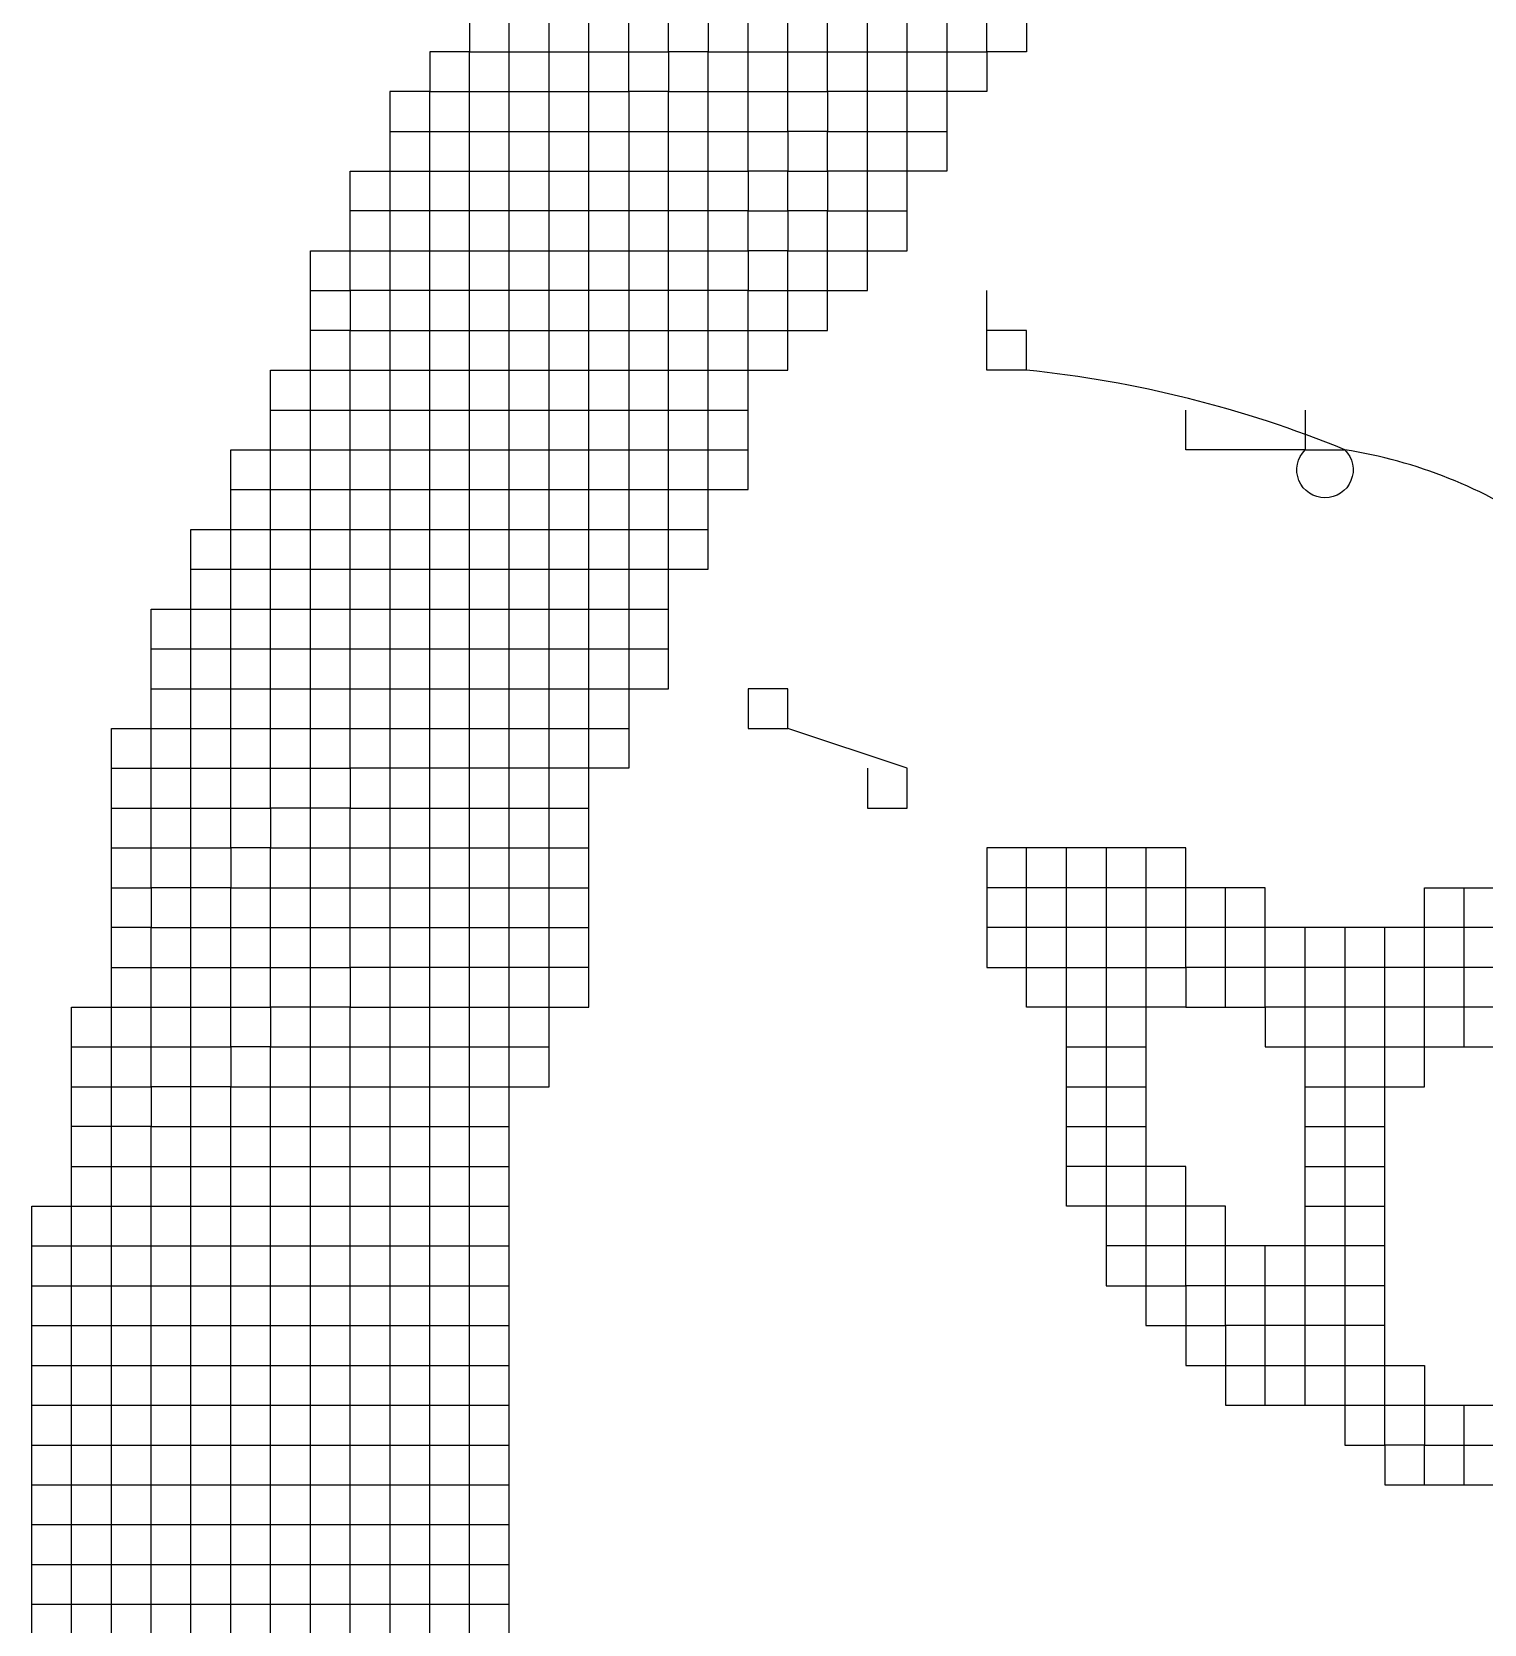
# Model space of a CAD drawing. Header units: millimetres. Extents: x 0 to 841, y 0 to 594.
# Drawn here: x 743.709 to 748.226, y 109.684 to 114.634 of the extents above; entities that cross this region are included whole.
import ezdxf
from ezdxf.enums import TextEntityAlignment as Align

# ---------------------------------------------------------------- set-up
doc = ezdxf.new("R2010")
doc.units = ezdxf.units.MM
doc.layers.add('TEXT', color=255, linetype='Continuous')
doc.styles.add('ECL', font='SIMFANG_2312.TTF', dxfattribs={"width": 0.7, "height": 3})

# ---------------------------------------------------------------- blocks, each defined once
blk = doc.blocks.new('*U34')
at = {"color": 32, "linetype": 'Continuous'}
for points in [[(-29.8155, 8.434), (-29.8155, 8.2855), (-29.964, 8.2855), (-29.964, 8.137), (-30.1125, 8.137), (-30.1125, 7.9885), (-30.1125, 7.84), (-30.1125, 7.6915), (-30.1125, 7.543), (-30.1125, 7.3945), (-30.1125, 7.246), (-30.1125, 7.0975), (-30.1125, 6.949), (-30.1125, 6.8005), (-30.1125, 6.652), (-30.1125, 6.5035), (-30.1125, 6.355), (-30.1125, 6.2065), (-30.1125, 6.058), (-30.1125, 5.9095), (-30.1125, 5.761), (-30.1125, 5.6125), (-30.1125, 5.464), (-30.1125, 5.3155), (-30.1125, 5.167), (-30.1125, 5.0185), (-30.1125, 4.87), (-30.1125, 4.7215), (-30.1125, 4.573), (-30.1125, 4.4245), (-30.1125, 4.276), (-30.1125, 4.1275), (-30.1125, 3.979), (-30.1125, 3.8305), (-30.1125, 3.682), (-30.1125, 3.5335), (-30.1125, 3.385), (-30.1125, 3.2365), (-30.1125, 3.088), (-30.1125, 2.9395), (-30.1125, 2.791), (-30.1125, 2.6425), (-30.1125, 2.494), (-30.1125, 2.3455)], [(-31.449, 3.8305), (-31.3005, 3.8305), (-31.152, 3.8305), (-31.0035, 3.8305), (-31.0035, 3.979), (-30.855, 3.979), (-30.7065, 3.979), (-30.7065, 4.1275), (-30.558, 4.1275), (-30.558, 4.276), (-30.4095, 4.276), (-30.261, 4.276), (-30.261, 4.4245), (-30.1125, 4.4245), (-29.964, 4.4245), (-29.8155, 4.4245), (-29.667, 4.4245), (-29.5185, 4.4245), (-29.5185, 4.573), (-29.5185, 4.7215), (-29.5185, 4.87), (-29.5185, 5.0185), (-29.5185, 5.167), (-29.5185, 5.3155), (-29.5185, 5.464), (-29.5185, 5.6125), (-29.5185, 5.761), (-29.5185, 5.9095), (-29.5185, 6.058), (-29.5185, 6.2065), (-29.5185, 6.355), (-29.5185, 6.5035), (-29.5185, 6.652), (-29.5185, 6.8005), (-29.5185, 6.949), (-29.5185, 7.0975), (-29.5185, 7.246), (-29.5185, 7.3945), (-29.5185, 7.543), (-29.5185, 7.6915), (-29.5185, 7.84), (-29.5185, 7.9885), (-29.5185, 8.137), (-29.37, 8.137), (-29.37, 8.2855), (-29.2215, 8.2855), (-29.2215, 8.434)], [(-29.37, 4.87), (-29.37, 5.0185), (-29.37, 5.167), (-29.37, 5.3155), (-29.37, 5.464), (-29.37, 5.6125), (-29.37, 5.761), (-29.37, 5.9095), (-29.37, 6.058), (-29.37, 6.2065), (-29.37, 6.355), (-29.37, 6.5035), (-29.37, 6.652), (-29.37, 6.8005), (-29.37, 6.949), (-29.37, 7.0975), (-29.37, 7.246), (-29.37, 7.3945), (-29.37, 7.543), (-29.37, 7.6915), (-29.37, 7.84), (-29.37, 7.9885), (-29.37, 8.137), (-29.2215, 8.137), (-29.2215, 8.2855), (-29.073, 8.2855), (-29.073, 8.434)], [(-30.558, 6.949), (-30.4095, 6.949), (-30.261, 6.949), (-30.261, 7.0975), (-30.1125, 7.0975), (-29.964, 7.0975), (-29.8155, 7.0975), (-29.667, 7.0975), (-29.5185, 7.0975), (-29.37, 7.0975), (-29.2215, 7.0975), (-29.073, 7.0975), (-28.9245, 7.0975), (-28.776, 7.0975), (-28.6275, 7.0975), (-28.6275, 7.246), (-28.479, 7.246), (-28.479, 7.3945), (-28.3305, 7.3945), (-28.3305, 7.543), (-28.182, 7.543), (-28.182, 7.6915), (-28.182, 7.84), (-28.182, 7.9885), (-28.182, 8.137), (-28.182, 8.2855), (-28.182, 8.434)], [(-30.4095, 2.3455), (-30.4095, 2.494), (-30.4095, 2.6425), (-30.4095, 2.791), (-30.4095, 2.9395), (-30.4095, 3.088), (-30.4095, 3.2365), (-30.4095, 3.385), (-30.4095, 3.5335), (-30.4095, 3.682), (-30.4095, 3.8305), (-30.4095, 3.979), (-30.4095, 4.1275), (-30.4095, 4.276), (-30.4095, 4.4245), (-30.4095, 4.573), (-30.4095, 4.7215), (-30.4095, 4.87), (-30.4095, 5.0185), (-30.4095, 5.167), (-30.4095, 5.3155), (-30.4095, 5.464), (-30.4095, 5.6125), (-30.4095, 5.761), (-30.4095, 5.9095), (-30.4095, 6.058), (-30.4095, 6.2065), (-30.4095, 6.355), (-30.4095, 6.5035), (-30.4095, 6.652), (-30.4095, 6.8005), (-30.4095, 6.949), (-30.4095, 7.0975), (-30.4095, 7.246), (-30.4095, 7.3945), (-30.4095, 7.543), (-30.261, 7.543), (-30.261, 7.6915), (-30.261, 7.84), (-30.1125, 7.84), (-29.964, 7.84), (-29.8155, 7.84), (-29.667, 7.84), (-29.5185, 7.84), (-29.37, 7.84), (-29.2215, 7.84), (-29.073, 7.84), (-28.9245, 7.84), (-28.776, 7.84), (-28.776, 7.9885), (-28.6275, 7.9885), (-28.6275, 8.137), (-28.479, 8.137), (-28.479, 8.2855), (-28.3305, 8.2855), (-28.182, 8.2855), (-28.0335, 8.2855), (-27.885, 8.2855), (-27.885, 8.434)], [(-30.855, 2.3455), (-30.855, 2.494), (-30.855, 2.6425), (-30.855, 2.791), (-30.855, 2.9395), (-30.855, 3.088), (-30.855, 3.2365), (-30.855, 3.385), (-30.855, 3.5335), (-30.855, 3.682), (-30.855, 3.8305), (-30.855, 3.979), (-30.855, 4.1275), (-30.855, 4.276), (-30.855, 4.4245), (-30.855, 4.573), (-30.855, 4.7215), (-30.855, 4.87), (-30.855, 5.0185), (-30.855, 5.167), (-30.855, 5.3155), (-30.855, 5.464), (-30.855, 5.6125), (-30.855, 5.761), (-30.855, 5.9095), (-30.855, 6.058), (-30.855, 6.2065), (-30.855, 6.355), (-30.855, 6.5035), (-30.7065, 6.5035), (-30.7065, 6.652), (-30.7065, 6.8005), (-30.558, 6.8005), (-30.558, 6.949), (-30.558, 7.0975), (-30.4095, 7.0975), (-30.261, 7.0975), (-30.261, 7.246), (-30.1125, 7.246), (-29.964, 7.246), (-29.8155, 7.246), (-29.667, 7.246), (-29.5185, 7.246), (-29.37, 7.246), (-29.2215, 7.246), (-29.073, 7.246), (-28.9245, 7.246), (-28.776, 7.246), (-28.776, 7.3945), (-28.6275, 7.3945), (-28.6275, 7.543), (-28.479, 7.543), (-28.479, 7.6915), (-28.3305, 7.6915), (-28.182, 7.6915)], [(-31.0035, 2.3455), (-31.0035, 2.494), (-30.855, 2.494), (-30.7065, 2.494), (-30.7065, 2.6425), (-30.558, 2.6425), (-30.558, 2.791), (-30.4095, 2.791), (-30.261, 2.791), (-30.261, 2.9395), (-30.1125, 2.9395), (-29.964, 2.9395), (-29.8155, 2.9395), (-29.667, 2.9395)], [(-30.7065, 2.3455), (-30.7065, 2.494), (-30.558, 2.494), (-30.558, 2.6425), (-30.4095, 2.6425), (-30.261, 2.6425), (-30.261, 2.791), (-30.1125, 2.791), (-29.964, 2.791), (-29.8155, 2.791), (-29.667, 2.791)]]:
    blk.add_lwpolyline(points, dxfattribs=at)
at = {"color": 15, "linetype": 'Continuous'}
blk.add_lwpolyline([(-27.7365, 8.434), (-27.7365, 8.2855), (-27.885, 8.2855), (-27.885, 8.137), (-28.0335, 8.137), (-28.182, 8.137), (-28.3305, 8.137), (-28.479, 8.137), (-28.479, 7.9885), (-28.6275, 7.9885), (-28.6275, 7.84), (-28.776, 7.84), (-28.776, 7.6915), (-28.9245, 7.6915), (-29.073, 7.6915), (-29.2215, 7.6915), (-29.37, 7.6915), (-29.5185, 7.6915), (-29.667, 7.6915), (-29.8155, 7.6915), (-29.964, 7.6915), (-30.1125, 7.6915), (-30.261, 7.6915)], dxfattribs=at)
at = {"color": 13, "linetype": 'Continuous'}
for points in [[(-31.152, 5.3155), (-31.0035, 5.3155), (-31.0035, 5.464), (-30.855, 5.464), (-30.7065, 5.464), (-30.7065, 5.6125), (-30.558, 5.6125), (-30.558, 5.761), (-30.4095, 5.761), (-30.261, 5.761), (-30.261, 5.9095), (-30.1125, 5.9095), (-29.964, 5.9095), (-29.8155, 5.9095), (-29.667, 5.9095), (-29.5185, 5.9095), (-29.37, 5.9095), (-29.2215, 5.9095), (-29.073, 5.9095), (-29.073, 6.058), (-29.073, 6.2065), (-29.073, 6.355), (-29.073, 6.5035), (-29.073, 6.652), (-29.073, 6.8005), (-29.073, 6.949), (-29.073, 7.0975), (-29.073, 7.246), (-29.073, 7.3945), (-29.073, 7.543), (-29.073, 7.6915), (-29.073, 7.84), (-29.073, 7.9885), (-29.073, 8.137), (-28.9245, 8.137), (-28.9245, 8.2855), (-28.776, 8.2855), (-28.776, 8.434)], [(-30.1125, 7.9885), (-29.964, 7.9885), (-29.8155, 7.9885), (-29.667, 7.9885), (-29.5185, 7.9885), (-29.37, 7.9885), (-29.2215, 7.9885), (-29.073, 7.9885), (-28.9245, 7.9885), (-28.776, 7.9885), (-28.776, 8.137), (-28.6275, 8.137), (-28.6275, 8.2855), (-28.479, 8.2855), (-28.479, 8.434)], [(-31.0035, 5.9095), (-30.855, 5.9095), (-30.7065, 5.9095), (-30.7065, 6.058), (-30.558, 6.058), (-30.558, 6.2065), (-30.4095, 6.2065), (-30.261, 6.2065), (-30.261, 6.355), (-30.1125, 6.355), (-29.964, 6.355), (-29.8155, 6.355), (-29.667, 6.355), (-29.5185, 6.355), (-29.37, 6.355), (-29.2215, 6.355), (-29.073, 6.355), (-28.9245, 6.355), (-28.9245, 6.5035), (-28.9245, 6.652), (-28.9245, 6.8005), (-28.9245, 6.949), (-28.9245, 7.0975), (-28.9245, 7.246), (-28.9245, 7.3945), (-28.9245, 7.543), (-28.9245, 7.6915), (-28.9245, 7.84), (-28.9245, 7.9885), (-28.9245, 8.137), (-28.776, 8.137), (-28.776, 8.2855), (-28.6275, 8.2855), (-28.6275, 8.434)], [(-31.152, 2.3455), (-31.152, 2.494), (-31.152, 2.6425), (-31.152, 2.791), (-31.152, 2.9395), (-31.152, 3.088), (-31.152, 3.2365), (-31.152, 3.385), (-31.152, 3.5335), (-31.152, 3.682), (-31.152, 3.8305), (-31.152, 3.979), (-31.152, 4.1275), (-31.152, 4.276), (-31.152, 4.4245), (-31.152, 4.573), (-31.152, 4.7215), (-31.152, 4.87), (-31.152, 5.0185), (-31.152, 5.167), (-31.152, 5.3155), (-31.152, 5.464), (-31.152, 5.6125), (-31.152, 5.761), (-31.0035, 5.761), (-31.0035, 5.9095), (-31.0035, 6.058), (-31.0035, 6.2065), (-30.855, 6.2065), (-30.7065, 6.2065), (-30.7065, 6.355), (-30.558, 6.355), (-30.558, 6.5035), (-30.4095, 6.5035), (-30.261, 6.5035), (-30.261, 6.652), (-30.1125, 6.652), (-29.964, 6.652), (-29.8155, 6.652), (-29.667, 6.652), (-29.5185, 6.652), (-29.37, 6.652), (-29.2215, 6.652), (-29.073, 6.652), (-28.9245, 6.652), (-28.776, 6.652), (-28.776, 6.8005), (-28.776, 6.949), (-28.776, 7.0975), (-28.776, 7.246), (-28.6275, 7.246), (-28.6275, 7.3945), (-28.479, 7.3945), (-28.479, 7.543), (-28.3305, 7.543), (-28.3305, 7.6915), (-28.3305, 7.84), (-28.3305, 7.9885), (-28.3305, 8.137), (-28.3305, 8.2855), (-28.3305, 8.434)], [(-30.4095, 7.3945), (-30.261, 7.3945), (-30.261, 7.543), (-30.1125, 7.543), (-29.964, 7.543), (-29.8155, 7.543), (-29.667, 7.543), (-29.5185, 7.543), (-29.37, 7.543), (-29.2215, 7.543), (-29.073, 7.543), (-28.9245, 7.543), (-28.776, 7.543), (-28.776, 7.6915), (-28.6275, 7.6915), (-28.6275, 7.84), (-28.479, 7.84), (-28.479, 7.9885), (-28.3305, 7.9885), (-28.182, 7.9885), (-28.0335, 7.9885)], [(-31.3005, 2.3455), (-31.3005, 2.494), (-31.3005, 2.6425), (-31.3005, 2.791), (-31.3005, 2.9395), (-31.3005, 3.088), (-31.3005, 3.2365), (-31.3005, 3.385), (-31.3005, 3.5335), (-31.3005, 3.682), (-31.3005, 3.8305), (-31.3005, 3.979), (-31.3005, 4.1275), (-31.3005, 4.276), (-31.3005, 4.4245), (-31.3005, 4.573), (-31.3005, 4.7215), (-31.152, 4.7215), (-31.0035, 4.7215), (-31.0035, 4.87), (-30.855, 4.87), (-30.7065, 4.87), (-30.7065, 5.0185), (-30.558, 5.0185), (-30.558, 5.167), (-30.4095, 5.167), (-30.261, 5.167), (-30.261, 5.3155), (-30.1125, 5.3155), (-29.964, 5.3155), (-29.8155, 5.3155), (-29.667, 5.3155), (-29.5185, 5.3155), (-29.37, 5.3155)], [(-31.449, 2.3455), (-31.449, 2.494), (-31.449, 2.6425), (-31.449, 2.791), (-31.449, 2.9395), (-31.449, 3.088), (-31.449, 3.2365), (-31.449, 3.385), (-31.449, 3.5335), (-31.449, 3.682), (-31.449, 3.8305), (-31.449, 3.979), (-31.3005, 3.979), (-31.152, 3.979), (-31.0035, 3.979), (-31.0035, 4.1275), (-30.855, 4.1275), (-30.7065, 4.1275), (-30.7065, 4.276), (-30.558, 4.276), (-30.558, 4.4245), (-30.4095, 4.4245), (-30.261, 4.4245), (-30.261, 4.573), (-30.1125, 4.573), (-29.964, 4.573), (-29.8155, 4.573), (-29.667, 4.573), (-29.5185, 4.573)], [(-31.449, 3.682), (-31.3005, 3.682), (-31.152, 3.682), (-31.0035, 3.682), (-31.0035, 3.8305), (-30.855, 3.8305), (-30.7065, 3.8305), (-30.7065, 3.979), (-30.558, 3.979), (-30.558, 4.1275), (-30.4095, 4.1275), (-30.261, 4.1275), (-30.261, 4.276), (-30.1125, 4.276), (-29.964, 4.276), (-29.8155, 4.276), (-29.667, 4.276)], [(-31.449, 3.5335), (-31.3005, 3.5335), (-31.152, 3.5335), (-31.0035, 3.5335), (-31.0035, 3.682), (-30.855, 3.682), (-30.7065, 3.682), (-30.7065, 3.8305), (-30.558, 3.8305), (-30.558, 3.979), (-30.4095, 3.979), (-30.261, 3.979), (-30.261, 4.1275), (-30.1125, 4.1275), (-29.964, 4.1275), (-29.8155, 4.1275), (-29.667, 4.1275)], [(-31.449, 3.385), (-31.3005, 3.385), (-31.152, 3.385), (-31.0035, 3.385), (-31.0035, 3.5335), (-30.855, 3.5335), (-30.7065, 3.5335), (-30.7065, 3.682), (-30.558, 3.682), (-30.558, 3.8305), (-30.4095, 3.8305), (-30.261, 3.8305), (-30.261, 3.979), (-30.1125, 3.979), (-29.964, 3.979), (-29.8155, 3.979), (-29.667, 3.979)], [(-31.449, 3.2365), (-31.3005, 3.2365), (-31.152, 3.2365), (-31.0035, 3.2365), (-31.0035, 3.385), (-30.855, 3.385), (-30.7065, 3.385), (-30.7065, 3.5335), (-30.558, 3.5335), (-30.558, 3.682), (-30.4095, 3.682), (-30.261, 3.682), (-30.261, 3.8305), (-30.1125, 3.8305), (-29.964, 3.8305), (-29.8155, 3.8305), (-29.667, 3.8305)], [(-31.449, 3.088), (-31.3005, 3.088), (-31.152, 3.088), (-31.0035, 3.088), (-31.0035, 3.2365), (-30.855, 3.2365), (-30.7065, 3.2365), (-30.7065, 3.385), (-30.558, 3.385), (-30.558, 3.5335), (-30.4095, 3.5335), (-30.261, 3.5335), (-30.261, 3.682), (-30.1125, 3.682), (-29.964, 3.682), (-29.8155, 3.682), (-29.667, 3.682)], [(-31.449, 2.9395), (-31.3005, 2.9395), (-31.152, 2.9395), (-31.0035, 2.9395), (-31.0035, 3.088), (-30.855, 3.088), (-30.7065, 3.088), (-30.7065, 3.2365), (-30.558, 3.2365), (-30.558, 3.385), (-30.4095, 3.385), (-30.261, 3.385), (-30.261, 3.5335), (-30.1125, 3.5335), (-29.964, 3.5335), (-29.8155, 3.5335), (-29.667, 3.5335)], [(-31.449, 2.791), (-31.3005, 2.791), (-31.152, 2.791), (-31.0035, 2.791), (-31.0035, 2.9395), (-30.855, 2.9395), (-30.7065, 2.9395), (-30.7065, 3.088), (-30.558, 3.088), (-30.558, 3.2365), (-30.4095, 3.2365), (-30.261, 3.2365), (-30.261, 3.385), (-30.1125, 3.385), (-29.964, 3.385), (-29.8155, 3.385), (-29.667, 3.385)], [(-31.449, 2.6425), (-31.3005, 2.6425), (-31.152, 2.6425), (-31.0035, 2.6425), (-31.0035, 2.791), (-30.855, 2.791), (-30.7065, 2.791), (-30.7065, 2.9395), (-30.558, 2.9395), (-30.558, 3.088), (-30.4095, 3.088), (-30.261, 3.088), (-30.261, 3.2365), (-30.1125, 3.2365), (-29.964, 3.2365), (-29.8155, 3.2365), (-29.667, 3.2365)], [(-31.449, 2.494), (-31.3005, 2.494), (-31.152, 2.494), (-31.0035, 2.494), (-31.0035, 2.6425), (-30.855, 2.6425), (-30.7065, 2.6425), (-30.7065, 2.791), (-30.558, 2.791), (-30.558, 2.9395), (-30.4095, 2.9395), (-30.261, 2.9395), (-30.261, 3.088), (-30.1125, 3.088), (-29.964, 3.088), (-29.8155, 3.088), (-29.667, 3.088)]]:
    blk.add_lwpolyline(points, dxfattribs=at)
at = {"color": 22, "linetype": 'Continuous'}
for points in [[(-29.964, 2.3455), (-29.964, 2.494), (-29.964, 2.6425), (-29.964, 2.791), (-29.964, 2.9395), (-29.964, 3.088), (-29.964, 3.2365), (-29.964, 3.385), (-29.964, 3.5335), (-29.964, 3.682), (-29.964, 3.8305), (-29.964, 3.979), (-29.964, 4.1275), (-29.964, 4.276), (-29.964, 4.4245), (-29.964, 4.573), (-29.964, 4.7215), (-29.964, 4.87), (-29.964, 5.0185), (-29.964, 5.167), (-29.964, 5.3155), (-29.964, 5.464), (-29.964, 5.6125), (-29.964, 5.761), (-29.964, 5.9095), (-29.964, 6.058), (-29.964, 6.2065), (-29.964, 6.355), (-29.964, 6.5035), (-29.964, 6.652), (-29.964, 6.8005), (-29.964, 6.949), (-29.964, 7.0975), (-29.964, 7.246), (-29.964, 7.3945), (-29.964, 7.543), (-29.964, 7.6915), (-29.964, 7.84), (-29.964, 7.9885), (-29.964, 8.137), (-29.8155, 8.137), (-29.8155, 8.2855), (-29.667, 8.2855), (-29.667, 8.434)], [(-28.9245, 8.434), (-28.9245, 8.2855), (-29.073, 8.2855), (-29.073, 8.137), (-29.2215, 8.137), (-29.2215, 7.9885), (-29.2215, 7.84), (-29.2215, 7.6915), (-29.2215, 7.543), (-29.2215, 7.3945), (-29.2215, 7.246), (-29.2215, 7.0975), (-29.2215, 6.949), (-29.2215, 6.8005), (-29.2215, 6.652), (-29.2215, 6.5035), (-29.2215, 6.355), (-29.2215, 6.2065), (-29.2215, 6.058), (-29.2215, 5.9095), (-29.2215, 5.761), (-29.2215, 5.6125), (-29.37, 5.6125), (-29.5185, 5.6125), (-29.667, 5.6125), (-29.8155, 5.6125), (-29.964, 5.6125), (-30.1125, 5.6125), (-30.261, 5.6125), (-30.261, 5.464), (-30.4095, 5.464), (-30.558, 5.464), (-30.558, 5.3155), (-30.7065, 5.3155), (-30.7065, 5.167), (-30.855, 5.167), (-31.0035, 5.167), (-31.0035, 5.0185), (-31.152, 5.0185)], [(-28.0335, 8.434), (-28.0335, 8.2855), (-28.0335, 8.137), (-28.0335, 7.9885), (-28.0335, 7.84), (-28.182, 7.84), (-28.3305, 7.84), (-28.479, 7.84), (-28.479, 7.6915), (-28.6275, 7.6915), (-28.6275, 7.543), (-28.776, 7.543), (-28.776, 7.3945), (-28.9245, 7.3945), (-29.073, 7.3945), (-29.2215, 7.3945), (-29.37, 7.3945), (-29.5185, 7.3945), (-29.667, 7.3945), (-29.8155, 7.3945), (-29.964, 7.3945), (-30.1125, 7.3945), (-30.261, 7.3945), (-30.261, 7.246), (-30.4095, 7.246)]]:
    blk.add_lwpolyline(points, dxfattribs=at)
at = {"color": 34, "linetype": 'Continuous'}
for points in [[(-29.8155, 2.3455), (-29.8155, 2.494), (-29.8155, 2.6425), (-29.8155, 2.791), (-29.8155, 2.9395), (-29.8155, 3.088), (-29.8155, 3.2365), (-29.8155, 3.385), (-29.8155, 3.5335), (-29.8155, 3.682), (-29.8155, 3.8305), (-29.8155, 3.979), (-29.8155, 4.1275), (-29.8155, 4.276), (-29.8155, 4.4245), (-29.8155, 4.573), (-29.8155, 4.7215), (-29.8155, 4.87), (-29.8155, 5.0185), (-29.8155, 5.167), (-29.8155, 5.3155), (-29.8155, 5.464), (-29.8155, 5.6125), (-29.8155, 5.761), (-29.8155, 5.9095), (-29.8155, 6.058), (-29.8155, 6.2065), (-29.8155, 6.355), (-29.8155, 6.5035), (-29.8155, 6.652), (-29.8155, 6.8005), (-29.8155, 6.949), (-29.8155, 7.0975), (-29.8155, 7.246), (-29.8155, 7.3945), (-29.8155, 7.543), (-29.8155, 7.6915), (-29.8155, 7.84), (-29.8155, 7.9885), (-29.8155, 8.137), (-29.667, 8.137), (-29.667, 8.2855), (-29.5185, 8.2855), (-29.5185, 8.434)], [(-29.667, 2.3455), (-29.667, 2.494), (-29.667, 2.6425), (-29.667, 2.791), (-29.667, 2.9395), (-29.667, 3.088), (-29.667, 3.2365), (-29.667, 3.385), (-29.667, 3.5335), (-29.667, 3.682), (-29.667, 3.8305), (-29.667, 3.979), (-29.667, 4.1275), (-29.667, 4.276), (-29.667, 4.4245), (-29.667, 4.573), (-29.667, 4.7215), (-29.667, 4.87), (-29.667, 5.0185), (-29.667, 5.167), (-29.667, 5.3155), (-29.667, 5.464), (-29.667, 5.6125), (-29.667, 5.761), (-29.667, 5.9095), (-29.667, 6.058), (-29.667, 6.2065), (-29.667, 6.355), (-29.667, 6.5035), (-29.667, 6.652), (-29.667, 6.8005), (-29.667, 6.949), (-29.667, 7.0975), (-29.667, 7.246), (-29.667, 7.3945), (-29.667, 7.543), (-29.667, 7.6915), (-29.667, 7.84), (-29.667, 7.9885), (-29.667, 8.137), (-29.5185, 8.137), (-29.5185, 8.2855), (-29.37, 8.2855), (-29.37, 8.434)]]:
    blk.add_lwpolyline(points, dxfattribs=at)
at = {"color": 254, "linetype": 'Continuous'}
for points in [[(-27.7365, 7.0975), (-27.885, 7.0975), (-27.885, 7.246), (-27.885, 7.3945)], [(-28.3305, 5.6125), (-28.3305, 5.464), (-28.182, 5.464), (-28.182, 5.6125), (-28.6275, 5.761)]]:
    blk.add_lwpolyline(points, dxfattribs=at)
for points in [[(-25.6575, 6.5035), (-25.6575, 6.355), (-25.509, 6.355), (-25.3605, 6.355), (-25.3605, 6.5035), (-25.806, 6.5035, 0.113246), (-26.5485, 6.8005, 0.072391), (-27.7365, 7.0975), (-27.7365, 7.246), (-27.885, 7.246)], [(-26.697, 6.949), (-26.697, 6.8005), (-26.5485, 6.8005, -2.414214), (-26.697, 6.8005), (-26.8455, 6.8005), (-26.994, 6.8005), (-27.1425, 6.8005), (-27.1425, 6.949)]]:
    blk.add_lwpolyline(points, format="xyb", dxfattribs=at)
at = {"color": 23, "linetype": 'Continuous'}
for points in [[(-30.7065, 6.652), (-30.558, 6.652), (-30.558, 6.8005), (-30.4095, 6.8005), (-30.261, 6.8005), (-30.261, 6.949), (-30.1125, 6.949), (-29.964, 6.949), (-29.8155, 6.949), (-29.667, 6.949), (-29.5185, 6.949), (-29.37, 6.949), (-29.2215, 6.949), (-29.073, 6.949), (-28.9245, 6.949), (-28.776, 6.949)], [(-30.855, 6.355), (-30.7065, 6.355), (-30.7065, 6.5035), (-30.558, 6.5035), (-30.558, 6.652), (-30.4095, 6.652), (-30.261, 6.652), (-30.261, 6.8005), (-30.1125, 6.8005), (-29.964, 6.8005), (-29.8155, 6.8005), (-29.667, 6.8005), (-29.5185, 6.8005), (-29.37, 6.8005), (-29.2215, 6.8005), (-29.073, 6.8005), (-28.9245, 6.8005), (-28.776, 6.8005)], [(-31.0035, 6.058), (-30.855, 6.058), (-30.7065, 6.058), (-30.7065, 6.2065), (-30.558, 6.2065), (-30.558, 6.355), (-30.4095, 6.355), (-30.261, 6.355), (-30.261, 6.5035), (-30.1125, 6.5035), (-29.964, 6.5035), (-29.8155, 6.5035), (-29.667, 6.5035), (-29.5185, 6.5035), (-29.37, 6.5035), (-29.2215, 6.5035), (-29.073, 6.5035), (-28.9245, 6.5035)], [(-31.152, 5.6125), (-31.0035, 5.6125), (-31.0035, 5.761), (-30.855, 5.761), (-30.7065, 5.761), (-30.7065, 5.9095), (-30.558, 5.9095), (-30.558, 6.058), (-30.4095, 6.058), (-30.261, 6.058), (-30.261, 6.2065), (-30.1125, 6.2065), (-29.964, 6.2065), (-29.8155, 6.2065), (-29.667, 6.2065), (-29.5185, 6.2065), (-29.37, 6.2065), (-29.2215, 6.2065), (-29.073, 6.2065)], [(-31.152, 5.464), (-31.0035, 5.464), (-31.0035, 5.6125), (-30.855, 5.6125), (-30.7065, 5.6125), (-30.7065, 5.761), (-30.558, 5.761), (-30.558, 5.9095), (-30.4095, 5.9095), (-30.261, 5.9095), (-30.261, 6.058), (-30.1125, 6.058), (-29.964, 6.058), (-29.8155, 6.058), (-29.667, 6.058), (-29.5185, 6.058), (-29.37, 6.058), (-29.2215, 6.058), (-29.073, 6.058)], [(-31.152, 5.167), (-31.0035, 5.167), (-31.0035, 5.3155), (-30.855, 5.3155), (-30.7065, 5.3155), (-30.7065, 5.464), (-30.558, 5.464), (-30.558, 5.6125), (-30.4095, 5.6125), (-30.261, 5.6125), (-30.261, 5.761), (-30.1125, 5.761), (-29.964, 5.761), (-29.8155, 5.761), (-29.667, 5.761), (-29.5185, 5.761), (-29.37, 5.761), (-29.2215, 5.761)], [(-31.152, 4.87), (-31.0035, 4.87), (-31.0035, 5.0185), (-30.855, 5.0185), (-30.7065, 5.0185), (-30.7065, 5.167), (-30.558, 5.167), (-30.558, 5.3155), (-30.4095, 5.3155), (-30.261, 5.3155), (-30.261, 5.464), (-30.1125, 5.464), (-29.964, 5.464), (-29.8155, 5.464), (-29.667, 5.464), (-29.5185, 5.464), (-29.37, 5.464)], [(-31.3005, 4.573), (-31.152, 4.573), (-31.0035, 4.573), (-31.0035, 4.7215), (-30.855, 4.7215), (-30.7065, 4.7215), (-30.7065, 4.87), (-30.558, 4.87), (-30.558, 5.0185), (-30.4095, 5.0185), (-30.261, 5.0185), (-30.261, 5.167), (-30.1125, 5.167), (-29.964, 5.167), (-29.8155, 5.167), (-29.667, 5.167), (-29.5185, 5.167), (-29.37, 5.167)], [(-31.3005, 4.4245), (-31.152, 4.4245), (-31.0035, 4.4245), (-31.0035, 4.573), (-30.855, 4.573), (-30.7065, 4.573), (-30.7065, 4.7215), (-30.558, 4.7215), (-30.558, 4.87), (-30.4095, 4.87), (-30.261, 4.87), (-30.261, 5.0185), (-30.1125, 5.0185), (-29.964, 5.0185), (-29.8155, 5.0185), (-29.667, 5.0185), (-29.5185, 5.0185), (-29.37, 5.0185)], [(-31.3005, 4.1275), (-31.152, 4.1275), (-31.0035, 4.1275), (-31.0035, 4.276), (-30.855, 4.276), (-30.7065, 4.276), (-30.7065, 4.4245), (-30.558, 4.4245), (-30.558, 4.573), (-30.4095, 4.573), (-30.261, 4.573), (-30.261, 4.7215), (-30.1125, 4.7215), (-29.964, 4.7215), (-29.8155, 4.7215), (-29.667, 4.7215), (-29.5185, 4.7215), (-29.37, 4.7215), (-29.37, 4.87), (-29.5185, 4.87), (-29.667, 4.87), (-29.8155, 4.87), (-29.964, 4.87), (-30.1125, 4.87), (-30.261, 4.87), (-30.261, 4.7215), (-30.4095, 4.7215), (-30.558, 4.7215), (-30.558, 4.573), (-30.7065, 4.573), (-30.7065, 4.4245), (-30.855, 4.4245), (-31.0035, 4.4245), (-31.0035, 4.276), (-31.152, 4.276), (-31.3005, 4.276)], [(-31.3005, 2.197), (-31.152, 2.197), (-31.0035, 2.197), (-30.855, 2.197), (-30.7065, 2.197), (-30.558, 2.197), (-30.4095, 2.197), (-30.261, 2.197), (-30.261, 2.3455), (-30.4095, 2.3455), (-30.558, 2.3455), (-30.558, 2.494), (-30.4095, 2.494), (-30.261, 2.494), (-30.261, 2.6425), (-30.1125, 2.6425), (-29.964, 2.6425), (-29.8155, 2.6425), (-29.667, 2.6425)]]:
    blk.add_lwpolyline(points, dxfattribs=at)
at = {"color": 9, "linetype": 'Continuous'}
blk.add_lwpolyline([(-28.6275, 5.761), (-28.6275, 5.9095), (-28.776, 5.9095), (-28.776, 5.761), (-28.6275, 5.761)], dxfattribs=at)
at = {"color": 147, "linetype": 'Continuous'}
blk.add_lwpolyline([(-25.9545, 5.0185), (-26.103, 5.0185), (-26.2515, 5.0185), (-26.8455, 5.0185), (-26.8455, 5.167), (-27.1425, 5.167), (-27.1425, 5.3155), (-27.885, 5.3155), (-27.885, 5.167), (-27.885, 5.0185), (-27.885, 4.87), (-27.7365, 4.87), (-27.588, 4.87), (-27.4395, 4.87), (-27.291, 4.87), (-27.1425, 4.87), (-27.1425, 4.7215), (-26.994, 4.7215), (-26.8455, 4.7215), (-26.8455, 4.573), (-26.697, 4.573), (-26.5485, 4.573), (-26.4, 4.573), (-26.2515, 4.573), (-26.103, 4.573), (-25.9545, 4.573)], dxfattribs=at)
at = {"color": 167, "linetype": 'Continuous'}
for points in [[(-25.9545, 4.87), (-26.103, 4.87), (-26.2515, 4.87), (-26.4, 4.87), (-26.5485, 4.87), (-26.697, 4.87), (-26.8455, 4.87), (-26.8455, 5.0185), (-26.994, 5.0185), (-27.1425, 5.0185), (-27.1425, 5.167), (-27.291, 5.167), (-27.4395, 5.167), (-27.588, 5.167), (-27.7365, 5.167), (-27.885, 5.167)], [(-25.9545, 4.7215), (-26.103, 4.7215), (-26.2515, 4.7215), (-26.4, 4.7215), (-26.5485, 4.7215), (-26.697, 4.7215), (-26.8455, 4.7215), (-26.8455, 4.87), (-26.994, 4.87), (-27.1425, 4.87), (-27.1425, 5.0185), (-27.291, 5.0185), (-27.4395, 5.0185), (-27.588, 5.0185), (-27.7365, 5.0185), (-27.885, 5.0185)]]:
    blk.add_lwpolyline(points, dxfattribs=at)
at = {"color": 155, "linetype": 'Continuous'}
for points in [[(-27.1425, 4.7215), (-27.291, 4.7215), (-27.4395, 4.7215), (-27.588, 4.7215), (-27.7365, 4.7215), (-27.7365, 4.87), (-27.7365, 5.0185), (-27.7365, 5.167), (-27.7365, 5.3155)], [(-26.4, 3.5335), (-26.5485, 3.5335), (-26.697, 3.5335), (-26.8455, 3.5335), (-26.994, 3.5335), (-26.994, 3.682), (-27.1425, 3.682), (-27.1425, 3.8305), (-27.1425, 3.979), (-27.291, 3.979), (-27.4395, 3.979), (-27.588, 3.979), (-27.588, 4.1275), (-27.588, 4.276), (-27.588, 4.4245), (-27.588, 4.573), (-27.588, 4.7215), (-27.588, 4.87), (-27.588, 5.0185), (-27.588, 5.167), (-27.588, 5.3155)], [(-27.291, 5.3155), (-27.291, 5.167), (-27.291, 5.0185), (-27.291, 4.87), (-27.291, 4.7215), (-27.291, 4.573), (-27.291, 4.4245), (-27.291, 4.276), (-27.291, 4.1275), (-27.291, 3.979), (-27.291, 3.8305), (-27.291, 3.682), (-27.1425, 3.682), (-27.1425, 3.5335), (-26.994, 3.5335), (-26.994, 3.385), (-26.8455, 3.385), (-26.697, 3.385), (-26.5485, 3.385), (-26.4, 3.385), (-26.2515, 3.385), (-26.2515, 3.2365), (-25.0635, 3.2365)], [(-26.2515, 2.9395), (-26.2515, 3.088), (-26.4, 3.088), (-26.4, 3.2365), (-26.4, 3.385), (-26.4, 3.5335), (-26.4, 3.682), (-26.4, 3.8305), (-26.4, 3.979), (-26.4, 4.1275), (-26.4, 4.276), (-26.4, 4.4245), (-26.4, 4.573), (-26.4, 4.7215), (-26.4, 4.87), (-26.4, 5.0185)], [(-26.4, 3.682), (-26.5485, 3.682), (-26.697, 3.682), (-26.8455, 3.682), (-26.994, 3.682), (-26.994, 3.8305), (-27.1425, 3.8305), (-27.291, 3.8305), (-27.4395, 3.8305)]]:
    blk.add_lwpolyline(points, dxfattribs=at)
at = {"color": 145, "linetype": 'Continuous'}
for points in [[(-27.4395, 5.3155), (-27.4395, 5.167), (-27.4395, 5.0185), (-27.4395, 4.87), (-27.4395, 4.7215), (-27.4395, 4.573), (-27.4395, 4.4245), (-27.4395, 4.276), (-27.4395, 4.1275), (-27.4395, 3.979), (-27.4395, 3.8305), (-27.4395, 3.682), (-27.291, 3.682), (-27.291, 3.5335), (-27.1425, 3.5335), (-27.1425, 3.385), (-26.994, 3.385), (-26.994, 3.2365), (-26.8455, 3.2365), (-26.697, 3.2365), (-26.5485, 3.2365), (-26.5485, 3.088), (-26.4, 3.088), (-26.4, 2.9395), (-26.2515, 2.9395), (-26.103, 2.9395), (-25.9545, 2.9395)], [(-27.588, 4.276), (-27.4395, 4.276), (-27.291, 4.276)], [(-26.103, 2.9395), (-26.103, 3.088), (-26.103, 3.2365)]]:
    blk.add_lwpolyline(points, dxfattribs=at)
at = {"color": 253, "linetype": 'Continuous'}
blk.add_lwpolyline([(-26.2515, 5.0185), (-26.2515, 5.167), (-25.9545, 5.167), (-25.9545, 5.3155), (-25.6575, 5.3155)], dxfattribs=at)
at = {"color": 251, "linetype": 'Continuous'}
for points in [[(-26.994, 4.7215), (-26.994, 4.87), (-26.994, 5.0185), (-26.994, 5.167)], [(-26.103, 4.573), (-26.103, 4.7215), (-26.103, 4.87), (-26.103, 5.0185), (-26.103, 5.167)], [(-26.697, 4.4245), (-26.5485, 4.4245), (-26.4, 4.4245), (-26.2515, 4.4245), (-26.2515, 4.573), (-26.2515, 4.7215), (-26.2515, 4.87), (-26.2515, 5.0185)], [(-26.697, 3.2365), (-26.697, 3.385), (-26.697, 3.5335), (-26.697, 3.682), (-26.697, 3.8305), (-26.697, 3.979), (-26.697, 4.1275), (-26.697, 4.276), (-26.697, 4.4245), (-26.697, 4.573), (-26.697, 4.7215), (-26.697, 4.87), (-26.697, 5.0185)]]:
    blk.add_lwpolyline(points, dxfattribs=at)
at = {"color": 137, "linetype": 'Continuous'}
blk.add_lwpolyline([(-26.5485, 5.0185), (-26.5485, 4.87), (-26.5485, 4.7215), (-26.5485, 4.573), (-26.5485, 4.4245), (-26.5485, 4.276), (-26.5485, 4.1275), (-26.5485, 3.979), (-26.5485, 3.8305), (-26.5485, 3.682), (-26.5485, 3.5335), (-26.5485, 3.385), (-26.5485, 3.2365), (-26.4, 3.2365), (-26.2515, 3.2365), (-26.2515, 3.088), (-26.103, 3.088), (-25.9545, 3.088), (-25.806, 3.088), (-25.6575, 3.088), (-25.509, 3.088), (-25.3605, 3.088), (-25.212, 3.088), (-25.212, 3.2365)], dxfattribs=at)
at = {"color": 8, "linetype": 'Continuous'}
for points in [[(-27.588, 4.573), (-27.4395, 4.573), (-27.291, 4.573)], [(-27.588, 4.4245), (-27.4395, 4.4245), (-27.291, 4.4245)]]:
    blk.add_lwpolyline(points, dxfattribs=at)
at = {"color": 252, "linetype": 'Continuous'}
for points in [[(-26.697, 4.276), (-26.5485, 4.276), (-26.4, 4.276)], [(-26.4, 3.8305), (-26.5485, 3.8305), (-26.697, 3.8305), (-26.994, 3.8305), (-26.994, 3.979), (-27.1425, 3.979), (-27.1425, 4.1275), (-27.291, 4.1275), (-27.4395, 4.1275), (-27.588, 4.1275)], [(-26.697, 4.1275), (-26.5485, 4.1275), (-26.4, 4.1275)], [(-26.697, 3.979), (-26.5485, 3.979), (-26.4, 3.979)]]:
    blk.add_lwpolyline(points, dxfattribs=at)
at = {"color": 165, "linetype": 'Continuous'}
blk.add_lwpolyline([(-26.8455, 3.2365), (-26.8455, 3.385), (-26.8455, 3.5335), (-26.8455, 3.682), (-26.8455, 3.8305)], dxfattribs=at)
at = {"color": 25, "linetype": 'Continuous'}
blk.add_lwpolyline([(-29.667, 2.3455), (-29.8155, 2.3455), (-29.964, 2.3455), (-30.1125, 2.3455), (-30.261, 2.3455), (-30.261, 2.494), (-30.1125, 2.494), (-29.964, 2.494), (-29.8155, 2.494), (-29.667, 2.494)], dxfattribs=at)
blk = doc.blocks.new('XXDAFRAM-CH-HENG-A1')
at = {"layer": 'TEXT', "xscale": 0.8333333333339397, "yscale": 0.8333333333334849, "zscale": 0.8333333333333334}
blk.add_blockref('*U34', (769.9168, 107.6677), dxfattribs=at)
at = {"linetype": 'Continuous', "style": 'ECL', "width": 0.7}
for tag, height, p in [('DESIGNSTATUS', 3.5, (818.8528, 76.5743)), ('DESIGNSTATUS', 3.5, (818.8528, 76.5743)), ('ENDESIGNSTATUS', 3.5, (818.8897, 70.8893)), ('ENDESIGNSTATUS', 3.5, (818.8897, 70.8893)), ('O', 4, (784.75, 63.4599)), ('G', 4, (821.75, 63.4599)), ('V', 4, (778.5833, 63.4599)), ('L', 4, (790.9167, 63.4599)), ('N', 4, (797.0833, 63.4599)), ('D', 4, (809.4167, 63.4599)), ('W', 4, (815.5833, 63.4599)), ('VEREN40', 4, (827.8219, 63.3019)), ('DWGNAME1', 5, (768.7623, 48.8062)), ('DWGENAME1', 5, (768.9787, 42.7067)), ('DWGNAME', 5, (768.7334, 42.4248)), ('DWGENAME', 5, (769.2391, 35.3086)), ('DWGNAME2', 5, (769.1147, 35.2699)), ('DWGENAME2', 5, (769.396, 28.8107)), ('DWGNO', 5, (758.8104, 15.1389)), ('VEREN40', 4, (825.7732, 15.2229))]:
    blk.add_attdef(tag, text='', height=height, dxfattribs=at).set_placement(p, align=Align.MIDDLE)
at = {"style": 'ECL', "width": 0.7, "flags": 1}
for p in [(697.3889, 48.2777), (697.3889, 40.2777), (697.3889, 32.2777), (697.3889, 24.2777)]:
    blk.add_attdef('DATE', text='', height=5, dxfattribs=at).set_placement(p, align=Align.MIDDLE)
for tag, p in [('SJ1', (666.5556, 44.2777)), ('JH', (666.5556, 36.2777)), ('SH1', (666.5556, 28.2777)), ('PZ', (666.5556, 20.2778)), ('BL', (666.5556, 10))]:
    blk.add_attdef(tag, p, '', height=5, dxfattribs=at)

msp = doc.modelspace()

# ---------------------------------------------------------------- block references
msp.add_blockref('XXDAFRAM-CH-HENG-A1', (0, 0))

doc.saveas('drawing.dxf')
